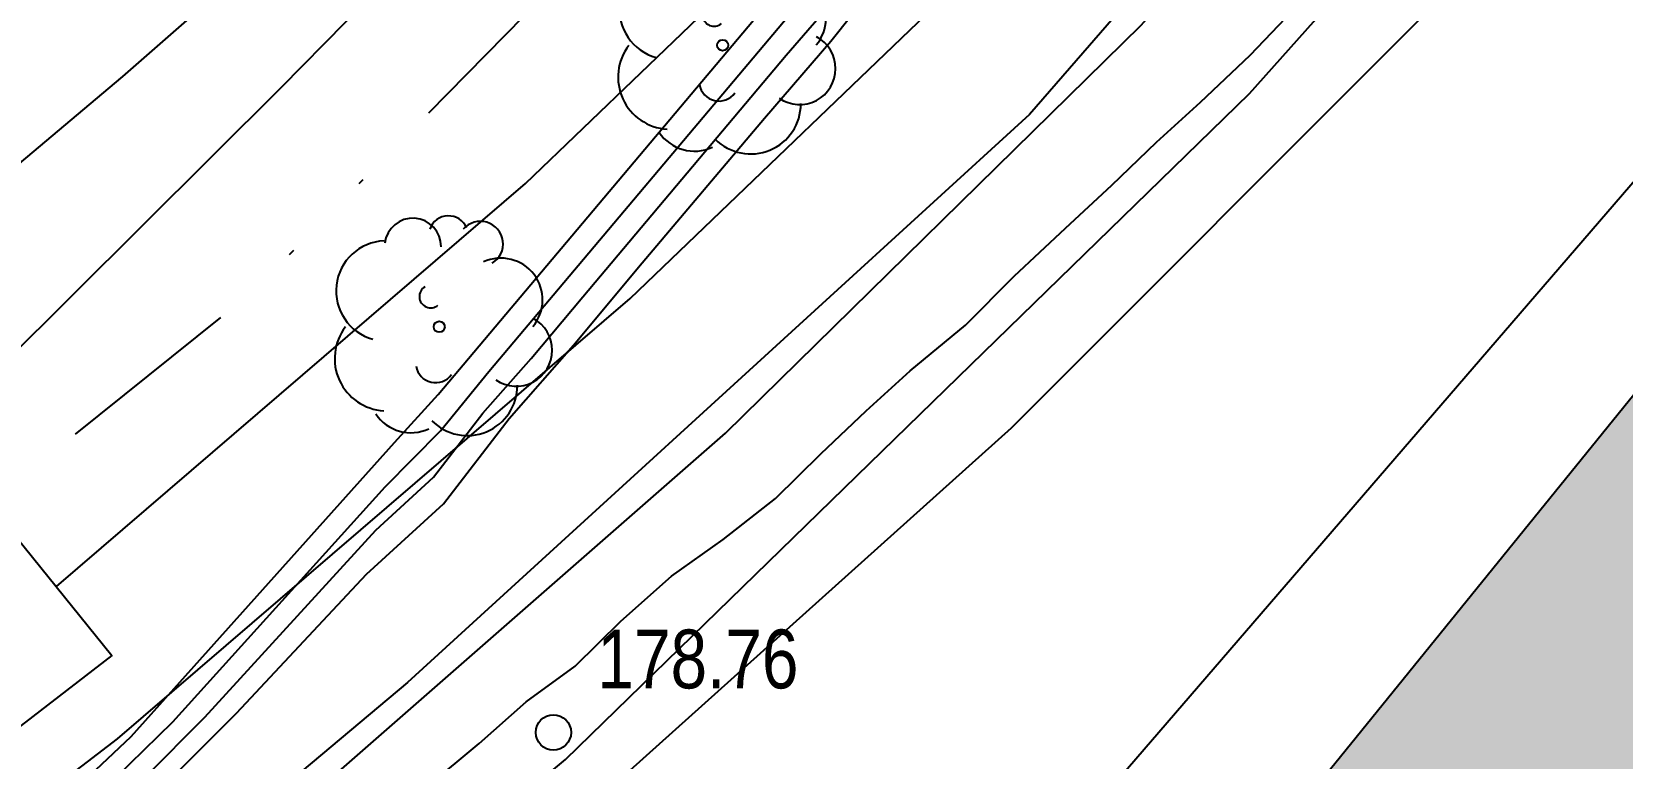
# Model space of a CAD drawing. Header units: metres. Extents: x 523256 to 524015, y 4669220 to 4669814.
# Drawn here: x 523776.98 to 523804.03, y 4669429.67 to 4669442.03 of the extents above; entities that cross this region are included whole.
import ezdxf

# ---------------------------------------------------------------- set-up
doc = ezdxf.new("R2010")
doc.units = ezdxf.units.M
doc.header["$MEASUREMENT"] = 0
doc.linetypes.add('MORSE_D', pattern=[31.75, 12.7, -6.35, 0, -6.35, 0, -6.35])
for name, color, linetype in [('031006 Cota terreno', 9, 'Continuous'), ('032011 Curva cada 1 m', 40, 'Continuous'), ('032015 Curva cada 5 m', 34, 'Continuous'), ('033006 Texto cota terreno', 9, 'Continuous'), ('052004 Porche Tejavana', 7, 'Continuous'), ('052027 Edificacion por pie_alero', 2, 'Continuous'), ('072004 Bordillo Acera', 1, 'Continuous'), ('072027 Pavimento', 9, 'Continuous'), ('082002 Muro Tapia', 6, 'Continuous'), ('101001 Arbol', 3, 'Continuous'), ('192008 Linea blanca', 9, 'Continuous'), ('202001 Eje Calle', 254, 'MORSE_D'), ('990001 Sombreados', 7, 'Continuous')]:
    doc.layers.add(name, color=color, linetype=linetype)
doc.styles.get("Standard").update_dxf_attribs({"font": 'arial.ttf'})

# ---------------------------------------------------------------- blocks, each defined once
blk = doc.blocks.new('COTAP')
at = {"color": 0}
blk.add_circle((0, 0), 0.3, dxfattribs=at)
blk = doc.blocks.new('ARBOL')
at = {"color": 0}
blk.add_circle((0, 0), 0.0939, dxfattribs=at)
for centre, radius, start, end in [((-0.448, 1.368), 0.48, 359.2878, 173.6078), ((0.156, 1.551), 0.336, 23.1565, 160.4665), ((0.701, 1.409), 0.384, 301.578, 139.328), ((-0.902, 0.61), 0.852, 92.28, 254.58), ((1.05, 0.46), 0.708, 319.8556, 114.7656), ((-0.146, 0.514), 0.192, 119.14, 310.56), ((1.31, -0.398), 0.612, 235.5275, 62.0275), ((-0.89, -0.542), 0.888, 142.64, 266.54), ((-0.062, -0.614), 0.336, 189.64, 323.88), ((0.478, -0.998), 0.852, 224.67, 0.24), ((-0.482, -1.082), 0.72, 213.78, 295.32)]:
    blk.add_arc(centre, radius, start, end, dxfattribs=at)

msp = doc.modelspace()

# ---------------------------------------------------------------- hatches: boundary and pattern name
at = {"layer": '990001 Sombreados', "true_color": 0xafafaf}
msp.add_hatch(color=253, dxfattribs=at).paths.add_polyline_path([(523838.31849, 4669462.46038), (523936.24849, 4669383.15038), (523885.20849, 4669320.13038), (523787.27849, 4669399.44038), (523790.97849, 4669404.01038), (523783.39849, 4669410.15038), (523827.54849, 4669464.65038), (523835.11849, 4669458.51038)], flags=0)

# ---------------------------------------------------------------- linework, layer by layer
at = {"layer": '032011 Curva cada 1 m'}
for points, elevation in [([(523746.33, 4669404.59), (523750.97, 4669407.26), (523755.02, 4669409.4), (523759.03, 4669412.12), (523759.89, 4669412.78), (523763.49, 4669416.07), (523764.3, 4669416.81), (523770.72, 4669422.41), (523771.55, 4669423.13), (523777.87, 4669429.29), (523778.67, 4669430.04), (523783.15, 4669435.04), (523783.89, 4669435.86), (523790.56, 4669443.78), (523791.26, 4669444.6), (523791.9, 4669445.48), (523797.72, 4669452.86), (523798.76, 4669454.21), (523803.74, 4669460.29), (523808.32, 4669463.11)], 171), ([(523778.4, 4669429.34), (523779.38, 4669430.29), (523782.99, 4669434.29), (523783.93, 4669435.24), (523784.75, 4669436.25), (523790.19, 4669442.71), (523791, 4669443.69), (523791.81, 4669444.68), (523792.6, 4669445.71), (523797.41, 4669451.88), (523798.19, 4669452.89), (523799.49, 4669454.58), (523803.66, 4669459.64), (523805.06, 4669460.83)], 172), ([(523778.91, 4669429.35), (523779.92, 4669430.37), (523782.83, 4669433.55), (523783.81, 4669434.45), (523784.65, 4669435.54), (523785.47, 4669436.47), (523786.35, 4669437.52), (523789.81, 4669441.63), (523790.66, 4669442.62), (523791.45, 4669443.61), (523792.25, 4669444.58), (523793.06, 4669445.64), (523793.82, 4669446.73), (523797.1, 4669450.89), (523797.87, 4669451.9), (523800.22, 4669454.94), (523803.57, 4669459), (523805.68, 4669460.78)], 173), ([(523779.11, 4669429.09), (523780.46, 4669430.44), (523782.67, 4669432.8), (523783.98, 4669434), (523785.1, 4669435.45), (523786.19, 4669436.7), (523787.36, 4669438.1), (523789.44, 4669440.56), (523790.57, 4669441.87), (523791.62, 4669443.19), (523792.68, 4669444.49), (523793.76, 4669445.9), (523794.78, 4669447.35), (523796.79, 4669449.91), (523797.81, 4669451.25), (523800.95, 4669455.31), (523803.49, 4669458.35), (523806.29, 4669460.73)], 174)]:
    msp.add_lwpolyline(points, dxfattribs=dict(at, elevation=elevation))
at = {"layer": '032015 Curva cada 5 m'}
for points, elevation in [([(523763.81849, 4669416.70038), (523768.90849, 4669419.68038), (523772.78849, 4669421.69038), (523776.85849, 4669424.58038), (523781.15849, 4669428.53038), (523788.77849, 4669435.20038), (523795.84849, 4669442.14038), (523800.85849, 4669447.79038), (523808.48849, 4669456.86038), (523815.57849, 4669465.85038), (523821.37849, 4669472.93038), (523826.04849, 4669475.57038), (523831.28849, 4669477.82038), (523832.70849, 4669478.23038), (523833.48849, 4669478.20038), (523835.39849, 4669477.76038), (523842.00849, 4669475.28038), (523845.50849, 4669473.81038), (523850.59849, 4669469.83038), (523861.32849, 4669461.50038), (523871.36849, 4669453.82038), (523881.78849, 4669445.87038), (523889.89849, 4669440.36038), (523899.67849, 4669433.93038)], 170), ([(523783.70849, 4669429.19038), (523784.58849, 4669429.92038), (523785.38849, 4669430.63038), (523786.21849, 4669431.24038), (523786.99849, 4669432.00038), (523787.85849, 4669432.77038), (523788.73849, 4669433.39038), (523789.62849, 4669434.09038), (523790.39849, 4669434.85038), (523791.16849, 4669435.58038), (523791.91849, 4669436.26038), (523792.85849, 4669437.04038), (523793.68849, 4669437.87038), (523794.55849, 4669438.69038), (523795.34849, 4669439.42038), (523796.10849, 4669440.15038), (523796.85849, 4669440.83038), (523797.69849, 4669441.63038), (523798.54849, 4669442.52038)], 175)]:
    msp.add_lwpolyline(points, dxfattribs=dict(at, elevation=elevation))
at = {"layer": '052004 Porche Tejavana', "flags": 128}
msp.add_lwpolyline([(523767.27849, 4669445.13038), (523778.33849, 4669431.42038), (523774.22849, 4669428.25038), (523763.32849, 4669441.96038), (523767.27849, 4669445.13038)], dxfattribs=at)
at = {"layer": '052027 Edificacion por pie_alero', "flags": 128}
msp.add_lwpolyline([(523838.31849, 4669462.46038), (523936.24849, 4669383.15038), (523885.20849, 4669320.13038), (523787.27849, 4669399.44038), (523790.97849, 4669404.01038), (523783.39849, 4669410.15038), (523827.54849, 4669464.65038), (523835.11849, 4669458.51038), (523838.31849, 4669462.46038)], dxfattribs=at)
at = {"layer": '072004 Bordillo Acera', "flags": 128}
for points in [[(523777.39849, 4669432.59038), (523785.37849, 4669439.45038), (523791.25849, 4669445.10038), (523799.46849, 4669454.44038), (523806.84849, 4669463.39038), (523815.87849, 4669475.21038), (523820.00849, 4669479.82038), (523824.41849, 4669483.48038), (523827.81849, 4669485.07038), (523831.80849, 4669486.01038), (523835.19849, 4669486.07038), (523837.10849, 4669485.75038), (523840.32849, 4669485.17038), (523844.11849, 4669483.59038), (523848.23849, 4669480.74038), (523847.35849, 4669479.57038), (523857.14849, 4669471.72038), (523871.17849, 4669460.81038)], [(523735.86849, 4669401.40038), (523739.96849, 4669404.41038), (523749.09849, 4669410.02038), (523757.84849, 4669414.98038), (523766.63849, 4669420.97038), (523774.73849, 4669427.17038), (523778.43849, 4669430.00038), (523787.15849, 4669437.49038), (523793.16849, 4669443.27038), (523801.48849, 4669452.72038), (523808.91849, 4669461.74038)]]:
    msp.add_lwpolyline(points, dxfattribs=at)
at = {"layer": '072027 Pavimento', "flags": 128}
msp.add_lwpolyline([(523789.06849, 4669401.65038), (523779.51849, 4669409.94038), (523791.34849, 4669424.55038), (523813.90849, 4669450.72038), (523825.92849, 4669465.36038), (523826.66849, 4669465.82038), (523827.21849, 4669465.95038), (523827.72849, 4669465.78038), (523835.72849, 4669459.26038)], dxfattribs=at)
at = {"layer": '082002 Muro Tapia', "flags": 128}
for points in [[(523901.53849, 4669433.11038), (523883.26849, 4669445.15038), (523870.02849, 4669455.19038), (523845.21849, 4669474.43038), (523832.56849, 4669479.09038), (523821.07849, 4669473.48038), (523802.74849, 4669450.75038), (523793.94849, 4669440.62038), (523783.36849, 4669430.96038), (523774.86849, 4669423.83038), (523769.28849, 4669420.19038), (523763.62849, 4669417.03038)], [(523764.67992, 4669415.1511), (523770.74849, 4669418.20038), (523776.86849, 4669422.00038), (523786.05849, 4669429.65038), (523797.68849, 4669440.98038), (523809.83849, 4669454.59038), (523820.91849, 4669469.30038), (523827.06849, 4669474.11038), (523830.43849, 4669475.44038), (523832.97849, 4669475.94038), (523834.73849, 4669475.94038), (523836.20849, 4669475.77038), (523838.42849, 4669474.99038), (523843.69849, 4669472.33038), (523850.63849, 4669467.51038), (523864.38849, 4669456.77038), (523880.16849, 4669445.06038), (523888.31849, 4669438.93038), (523901.53849, 4669433.11038)], [(523764.67992, 4669415.1511), (523765.36849, 4669413.92038), (523774.23849, 4669418.89038), (523780.66849, 4669423.90038), (523787.15849, 4669429.47038), (523793.63849, 4669435.29038), (523800.62849, 4669442.28038), (523808.39849, 4669451.23038)]]:
    msp.add_lwpolyline(points, dxfattribs=at)
at = {"layer": '192008 Linea blanca', "flags": 128}
msp.add_lwpolyline([(523773.67849, 4669437.19038), (523778.52849, 4669441.27038), (523784.23849, 4669446.27038), (523790.21849, 4669452.02038), (523795.53849, 4669457.44038), (523799.76849, 4669461.79038), (523804.11849, 4669467.23038), (523807.40849, 4669470.98038), (523800.20849, 4669461.44038), (523793.05849, 4669453.29038), (523785.59849, 4669445.53038), (523781.21849, 4669441.08038), (523775.29849, 4669435.19038)], dxfattribs=at)
at = {"layer": '202001 Eje Calle', "ltscale": 0.25, "flags": 128}
msp.add_lwpolyline([(523722.31835, 4669382.59293), (523722.33436, 4669387.01334), (523722.75193, 4669391.27004), (523724.83981, 4669397.52991), (523727.42878, 4669402.37088), (523732.21335, 4669407.81068), (523738.62729, 4669412.08408), (523752.6579, 4669418.36066), (523761.82076, 4669423.38441), (523769.27027, 4669428.40352), (523780.73752, 4669437.60525), (523795.41608, 4669452.53925), (523808.30629, 4669468.51681)], dxfattribs=at)

# ---------------------------------------------------------------- block references
at = {"layer": '031006 Cota terreno'}
msp.add_blockref('COTAP', (523785.85, 4669430.11, 178.76), dxfattribs=at)
at = {"layer": '101001 Arbol'}
for p in [(523788.72849, 4669441.80038), (523783.90849, 4669437.01038)]:
    msp.add_blockref('ARBOL', p, dxfattribs=at)

# ---------------------------------------------------------------- texts
at = {"layer": '033006 Texto cota terreno', "width": 0.8}
msp.add_text('178.76', height=1, dxfattribs=at).set_placement((523786.6, 4669430.86, 178.76))

doc.saveas('drawing.dxf')
